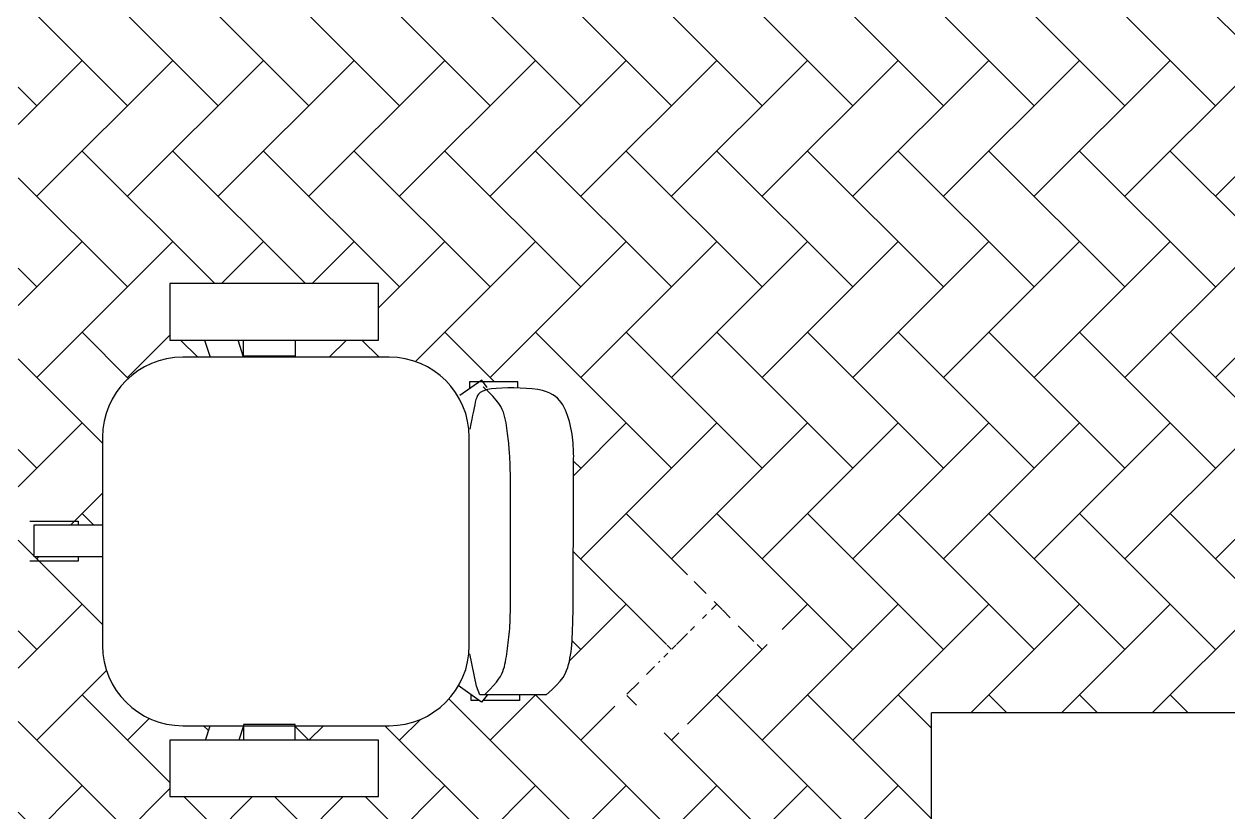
# Model space of a CAD drawing. Header units: inches. Extents: x 20.7 to 104.8, y 84.5 to 143.9.
# Drawn here: x 42.655 to 44.157, y 109.648 to 110.631 of the extents above; entities that cross this region are included whole.
import ezdxf

# ---------------------------------------------------------------- set-up
doc = ezdxf.new("R2010")
doc.units = ezdxf.units.IN
doc.header["$MEASUREMENT"] = 0
doc.layers.add('Mobiliario', color=2, linetype='Continuous')
doc.layers.add('Textura piso', color=8, linetype='Continuous')

# ---------------------------------------------------------------- blocks, each defined once
blk = doc.blocks.new('mesa estudio')
at = {"layer": 'Mobiliario'}
for p in [(108.0645412168615, 30.64937062814357), (108.6645412168615, 29.04937062814357)]:
    blk.add_line(p, (108.0645412168615, 29.04937062814357), dxfattribs=at)
blk = doc.blocks.new('silla3')
at = {"layer": 'Mobiliario'}
for p, q in [((117.846675003851, 34.86104352635213, -0.36), (117.846675003851, 34.79045657498095, -0.36)), ((118.1070453189973, 34.86104352635202, -0.36), (117.846675003851, 34.86104352635213, -0.36)), ((118.1070453189973, 34.79045657498095, -0.36), (118.1070453189973, 34.86104352635202, -0.36)), ((117.846675003851, 34.79045657498095, -0.36), (118.1070453189973, 34.79045657498095, -0.36)), ((117.8898910253328, 34.79045657498095), (117.8968935242799, 34.76917079586796)), ((117.9384641295037, 34.76917079586796), (117.9316127869572, 34.79045657498095)), ((117.9385629615446, 34.7703730727457, -0.3), (117.9385629615446, 34.78958071894503, -0.3)), ((118.0029671142554, 34.78958071894503, -0.3), (118.0029671142554, 34.7703730727457, -0.3)), ((118.120164379517, 34.76910696744839), (117.8625031938688, 34.76910696744851)), ((118.0029671142554, 34.7703730727457, -0.3), (117.9385629615446, 34.7703730727457, -0.3)), ((118.2360309041976, 34.74043898602899, -0.36), (118.208381806425, 34.72129730295562, -0.36)), ((118.2806948313687, 34.73831213235421, -0.36), (118.220433977249, 34.73831213235421, -0.36)), ((118.220433977249, 34.73831213235421, -0.36), (118.220433977249, 34.72980471765486, -0.36)), ((118.2424114652221, 34.73122262010479, -0.36), (118.2360309041976, 34.74043898602899, -0.36)), ((118.2806948313687, 34.73122262010479, -0.36), (118.2806948313687, 34.73831213235421, -0.36)), ((118.2294262222015, 34.71875063510872, -0.36), (118.2285423134442, 34.71608854597018, -0.36)), ((118.2304852780044, 34.72108957794812, -0.36), (118.2294262222015, 34.71875063510872, -0.36)), ((118.2318525926077, 34.72312551639838, -0.36), (118.2304852780044, 34.72108957794812, -0.36)), ((118.2336612777662, 34.72487859236985, -0.36), (118.2318525926077, 34.72312551639838, -0.36)), ((118.2360444452345, 34.72636894777274, -0.36), (118.2336612777662, 34.72487859236985, -0.36)), ((118.2391352067675, 34.7276167245174, -0.36), (118.2360444452345, 34.72636894777274, -0.36)), ((118.2441735736458, 34.72571382446192, 0.3340190923042979), (118.2374488066475, 34.73193157132975, 0.3340190923042979)), ((118.2430666741197, 34.72864206451406, -0.36), (118.2391352067675, 34.7276167245174, -0.36)), ((118.247971959046, 34.72946510967294, -0.36), (118.2430666741197, 34.72864206451406, -0.36)), ((118.2495739034439, 34.72027357000188, 0.3340190923042979), (118.2441735736458, 34.72571382446192, 0.3340190923042979)), ((118.2539202446294, 34.73010089344875, -0.36), (118.247971959046, 34.72946510967294, -0.36)), ((118.2538208028309, 34.71549103396346, 0.3340190923042979), (118.2495739034439, 34.72027357000188, 0.3340190923042979)), ((118.2607249992661, 34.73054401547442, -0.36), (118.2539202446294, 34.73010089344875, -0.36)), ((118.2681357626809, 34.73078396692704, -0.36), (118.2607249992661, 34.73054401547442, -0.36)), ((118.2759020745986, 34.73081023898378, -0.36), (118.2681357626809, 34.73078396692704, -0.36)), ((118.2837734747436, 34.73061232282218, -0.36), (118.2759020745986, 34.73081023898378, -0.36)), ((118.2914995028407, 34.73017970961932, -0.36), (118.2837734747436, 34.73061232282218, -0.36)), ((118.2988296986145, 34.7295018905525, -0.36), (118.2914995028407, 34.73017970961932, -0.36)), ((118.3055136017897, 34.72856835679902, -0.36), (118.2988296986145, 34.7295018905525, -0.36)), ((118.311357674881, 34.72737210247696, -0.36), (118.3055136017897, 34.72856835679902, -0.36)), ((118.3163960715619, 34.72592013346814, -0.36), (118.311357674881, 34.72737210247696, -0.36)), ((118.3207198682964, 34.72422295859546, -0.36), (118.3163960715619, 34.72592013346814, -0.36)), ((118.3244201415484, 34.72229108668152, -0.36), (118.3207198682964, 34.72422295859546, -0.36)), ((118.3275879677815, 34.72013502654902, -0.36), (118.3244201415484, 34.72229108668152, -0.36)), ((118.3303144234594, 34.71776528702087, -0.36), (118.3275879677815, 34.72013502654902, -0.36)), ((118.2260911305397, 34.7058910471025, -0.36), (118.2252355372216, 34.70163774705377, -0.36)), ((118.2269099429784, 34.70969334350859, -0.36), (118.2260911305397, 34.7058910471025, -0.36)), ((118.2277182465941, 34.71308054141632, -0.36), (118.2269099429784, 34.70969334350859, -0.36)), ((118.2285423134442, 34.71608854597018, -0.36), (118.2277182465941, 34.71308054141632, -0.36)), ((118.2570852785966, 34.71124644236038, 0.3340190923042979), (118.2538208028309, 34.71549103396346, 0.3340190923042979)), ((118.2595383375308, 34.70742002120635, 0.3340190923042979), (118.2570852785966, 34.71124644236038, 0.3340190923042979)), ((118.2613509864227, 34.7038919965152, 0.3340190923042979), (118.2595383375308, 34.70742002120635, 0.3340190923042979)), ((118.2626942320623, 34.70054259430064, 0.3340190923042979), (118.2613509864227, 34.7038919965152, 0.3340190923042979)), ((118.3326905850458, 34.71519237691966, -0.36), (118.3303144234594, 34.71776528702087, -0.36)), ((118.3348075290048, 34.71242680506832, -0.36), (118.3326905850458, 34.71519237691966, -0.36)), ((118.3367423200361, 34.70947966411283, -0.36), (118.3348075290048, 34.71242680506832, -0.36)), ((118.3385159757856, 34.70636438199351, -0.36), (118.3367423200361, 34.70947966411283, -0.36)), ((118.3401355021346, 34.70309497047394, -0.36), (118.3385159757856, 34.70636438199351, -0.36)), ((118.2233089197188, 34.69163451545096, -0.36), (118.2221853514208, 34.68581277360811, -0.36)), ((118.2243168909669, 34.69689753821812, -0.36), (118.2233089197188, 34.69163451545096, -0.36)), ((118.2252355372216, 34.70163774705377, -0.36), (118.2243168909669, 34.69689753821812, -0.36)), ((118.263739081239, 34.6972520405764, 0.3340190923042979), (118.2626942320623, 34.70054259430064, 0.3340190923042979)), ((118.2646302320056, 34.69392410075243, 0.3340190923042979), (118.263739081239, 34.6972520405764, 0.3340190923042979)), ((118.2654071474676, 34.69055669782317, 0.3340190923042979), (118.2646302320056, 34.69392410075243, 0.3340190923042979)), ((118.2660829819929, 34.68717129417921, 0.3340190923042979), (118.2654071474676, 34.69055669782317, 0.3340190923042979)), ((118.3416079049655, 34.69968544131784, -0.36), (118.3401355021346, 34.70309497047394, -0.36)), ((118.3429401901596, 34.69614980628891, -0.36), (118.3416079049655, 34.69968544131784, -0.36)), ((118.3441393635992, 34.69250207715065, -0.36), (118.3429401901596, 34.69614980628891, -0.36)), ((118.3452124311657, 34.68875626566687, -0.36), (118.3441393635992, 34.69250207715065, -0.36)), ((118.3461663987414, 34.68492638360105, -0.36), (118.3452124311657, 34.68875626566687, -0.36)), ((118.2221853514208, 34.68581277360811, -0.36), (118.2209199140156, 34.67939640754518, -0.36)), ((118.2666708899505, 34.68378935221112, 0.3340190923042979), (118.2660829819929, 34.68717129417921, 0.3340190923042979)), ((118.2671840257085, 34.6804323343096, 0.3340190923042979), (118.2666708899505, 34.68378935221112, 0.3340190923042979)), ((118.2676355436354, 34.67712170286511, 0.3340190923042979), (118.2671840257085, 34.6804323343096, 0.3340190923042979)), ((118.2680385980998, 34.67387892026845, 0.3340190923042979), (118.2676355436354, 34.67712170286511, 0.3340190923042979)), ((118.2684063434699, 34.67072544890998, 0.3340190923042979), (118.2680385980998, 34.67387892026845, 0.3340190923042979)), ((118.3470079802957, 34.68102994565804, -0.36), (118.3461663987414, 34.68492638360105, -0.36)), ((118.3477427221523, 34.67709847830581, -0.36), (118.3470079802957, 34.68102994565804, -0.36)), ((118.3483758787226, 34.67316701095346, -0.36), (118.3477427221523, 34.67709847830581, -0.36)), ((117.7625031938689, 34.66910696744849), (117.7625031938689, 34.40917079586795)), ((118.2201643795169, 34.40917079586795), (118.2201643795169, 34.66910696744849)), ((118.2687497417193, 34.66767732788814, 0.3340190923042979), (118.2684063434699, 34.67072544890998, 0.3340190923042979)), ((118.2690709852431, 34.66472890313234, 0.3340190923042979), (118.2687497417193, 34.66767732788814, 0.3340190923042979)), ((118.2693700740412, 34.66186909727962, 0.3340190923042979), (118.2690709852431, 34.66472890313234, 0.3340190923042979)), ((118.2696470081134, 34.65908683296725, 0.3340190923042979), (118.2693700740412, 34.66186909727962, 0.3340190923042979)), ((118.2699017874599, 34.65637103283204, 0.3340190923042979), (118.2696470081134, 34.65908683296725, 0.3340190923042979)), ((118.3489127044176, 34.66927057301045, -0.36), (118.3483758787226, 34.67316701095346, -0.36)), ((118.349358453649, 34.66544419388553, -0.36), (118.3489127044176, 34.66927057301045, -0.36)), ((118.3497183808279, 34.66172290298816, -0.36), (118.349358453649, 34.66544419388553, -0.36)), ((118.3499977403658, 34.65814172972732, -0.36), (118.3497183808279, 34.66172290298816, -0.36)), ((118.2701344120805, 34.65371061951139, 0.3340190923042979), (118.2699017874599, 34.65637103283204, 0.3340190923042979)), ((118.2703448819757, 34.65109451564233, 0.3340190923042979), (118.2701344120805, 34.65371061951139, 0.3340190923042979)), ((118.2705331971447, 34.6485116438618, 0.3340190923042979), (118.2703448819757, 34.65109451564233, 0.3340190923042979)), ((118.2706995883663, 34.64595438848305, 0.3340190923042979), (118.2705331971447, 34.6485116438618, 0.3340190923042979)), ((118.2708452095328, 34.64342898052261, 0.3340190923042979), (118.2706995883663, 34.64595438848305, 0.3340190923042979)), ((118.350201786674, 34.65473570351212, -0.36), (118.3499977403658, 34.65814172972732, -0.36)), ((118.3503366498992, 34.65153022066424, -0.36), (118.350201786674, 34.65473570351212, -0.36)), ((118.3504119631288, 34.64851214515527, -0.36), (118.3503366498992, 34.65153022066424, -0.36)), ((118.3504382351857, 34.64565870786923, -0.36), (118.3504119631288, 34.64851214515527, -0.36)), ((118.3504259748924, 34.64294713969029, -0.36), (118.3504382351857, 34.64565870786923, -0.36)), ((118.270971445314, 34.64094511267301, 0.3340190923042979), (118.2708452095328, 34.64342898052261, 0.3340190923042979)), ((118.2710796803806, 34.63851247762675, 0.3340190923042979), (118.270971445314, 34.64094511267301, 0.3340190923042979)), ((118.2711712994028, 34.63614076807646, 0.3340190923042979), (118.2710796803806, 34.63851247762675, 0.3340190923042979)), ((118.271247687051, 34.63383967671443, 0.3340190923042979), (118.2711712994028, 34.63614076807646, 0.3340190923042979)), ((118.2713102279956, 34.63161889623352, 0.3340190923042979), (118.271247687051, 34.63383967671443, 0.3340190923042979)), ((118.2713603069071, 34.62948811932601, 0.3340190923042979), (118.2713102279956, 34.63161889623352, 0.3340190923042979)), ((118.2713993084555, 34.62740857522185, 0.3340190923042979), (118.2713603069071, 34.62948811932601, 0.3340190923042979)), ((118.3501153807981, 34.62806197610057, -0.36), (118.3501524535895, 34.63068042443369, -0.36)), ((118.3501524535895, 34.63068042443369, -0.36), (118.350201786674, 34.63306417572555, -0.36)), ((118.350201786674, 34.63306417572555, -0.36), (118.3502630881398, 34.63543595863591, -0.36)), ((118.3502630881398, 34.63543595863591, -0.36), (118.3503278925468, 34.63785853418953, -0.36)), ((118.3503278925468, 34.63785853418953, -0.36), (118.350385691072, 34.64035467150227, -0.36)), ((118.350385691072, 34.64035467150227, -0.36), (118.3504259748924, 34.64294713969029, -0.36)), ((118.2714286173116, 34.62514763930032, 0.3340190923042979), (118.2713993084555, 34.62740857522185, 0.3340190923042979)), ((118.2714496181454, 34.62242422347826, 0.3340190923042979), (118.2714286173116, 34.62514763930032, 0.3340190923042979)), ((118.2714636956275, 34.61895723967216, 0.3340190923042979), (118.2714496181454, 34.62242422347826, 0.3340190923042979)), ((118.271472234428, 34.61446559979883, 0.3340190923042979), (118.2714636956275, 34.61895723967216, 0.3340190923042979)), ((118.2714766192175, 34.60866821577478, 0.3340190923042979), (118.271472234428, 34.61446559979883, 0.3340190923042979)), ((118.3500546631555, 34.60998680098548, -0.36), (118.3500602094786, 34.61617124316881, -0.36)), ((118.3500602094786, 34.61617124316881, -0.36), (118.3500710102132, 34.6210701060367, -0.36)), ((118.3500710102132, 34.6210701060367, -0.36), (118.3500888168296, 34.62494611015784, -0.36)), ((118.3500888168296, 34.62494611015784, -0.36), (118.3501153807981, 34.62806197610057, -0.36)), ((118.2714782346661, 34.60128399951695, 0.3340190923042979), (118.2714766192175, 34.60866821577478, 0.3340190923042979)), ((118.2714784654445, 34.59203186294171, 0.3340190923042979), (118.2714782346661, 34.60128399951695, 0.3340190923042979)), ((118.3500523278617, 34.59271029639869, -0.36), (118.3500526197733, 34.60225405891826, -0.36)), ((118.3500526197733, 34.60225405891826, -0.36), (118.3500546631555, 34.60998680098548, -0.36)), ((118.2714784654445, 34.58076180009338, 0.3340190923042979), (118.2714784654445, 34.59203186294171, 0.3340190923042979)), ((118.3500520359498, 34.58121335240791, -0.36), (118.3500523278617, 34.59271029639869, -0.36)), ((118.2714784654445, 34.5678481335264, 0.3340190923042979), (118.2714784654445, 34.58076180009338, 0.3340190923042979)), ((118.3500499925676, 34.56810330412627, -0.36), (118.3500520359498, 34.58121335240791, -0.36)), ((117.6719114435159, 34.56452453896877, -0.36), (117.7322895245743, 34.56452453896877, -0.36)), ((117.6772831589126, 34.51972676246127), (117.6772831589126, 34.55977775470312)), ((117.6772831589126, 34.55977775470312), (117.7625859994116, 34.55977775470312)), ((117.7322895245743, 34.56452453896877, -0.36), (117.7322895245743, 34.55918440666987, -0.36)), ((118.2714784654445, 34.55379626792244, 0.3340190923042979), (118.2714784654445, 34.5678481335264, 0.3340190923042979)), ((118.2714784654445, 34.53911160796342, 0.3340190923042979), (118.2714784654445, 34.55379626792244, 0.3340190923042979)), ((118.3500336455101, 34.53888644161138, -0.36), (118.3500444462445, 34.55384078828403, -0.36)), ((118.3500444462445, 34.55384078828403, -0.36), (118.3500499925676, 34.56810330412627, -0.36)), ((118.2714784654445, 34.52429955833115, 0.3340190923042979), (118.2714784654445, 34.53911160796342, 0.3340190923042979)), ((118.3500158388938, 34.52370090083836, -0.36), (118.3500336455101, 34.53888644161138, -0.36)), ((118.2714784654445, 34.50986552370755, 0.3340190923042979), (118.2714784654445, 34.52429955833115, 0.3340190923042979)), ((118.349989274925, 34.50874480269515, -0.36), (118.3500158388938, 34.52370090083836, -0.36)), ((117.7322895245743, 34.51438663016238, -0.36), (117.6719114435159, 34.51438663016238, -0.36)), ((117.7623971535708, 34.51972676246127), (117.6772831589126, 34.51972676246127)), ((117.7322895245743, 34.51972676246127, -0.36), (117.7322895245743, 34.51438663016238, -0.36)), ((118.2714784654445, 34.49631490877429, 0.3340190923042979), (118.2714784654445, 34.50986552370755, 0.3340190923042979)), ((118.3499522021338, 34.49447878391202, -0.36), (118.349989274925, 34.50874480269515, -0.36)), ((118.2714784654445, 34.48415311821343, 0.3340190923042979), (118.2714784654445, 34.49631490877429, 0.3340190923042979)), ((118.3499028690494, 34.48136348121913, -0.36), (118.3499522021338, 34.49447878391202, -0.36)), ((118.2714773115526, 34.47376209026611, 0.3340190923042979), (118.2714784654445, 34.48415311821343, 0.3340190923042979)), ((118.3498392322894, 34.46975444311902, -0.36), (118.3499028690494, 34.48136348121913, -0.36)), ((118.2714473103615, 34.45772114568835, 0.3340190923042979), (118.2714692343088, 34.4650298974115, 0.3340190923042979)), ((118.2714692343088, 34.4650298974115, 0.3340190923042979), (118.2714773115526, 34.47376209026611, 0.3340190923042979)), ((118.3497580808248, 34.45958686520503, -0.36), (118.3498392322894, 34.46975444311902, -0.36)), ((118.2713342289487, 34.44643238979022, 0.3340190923042979), (118.2714046163587, 34.45160044113497, 0.3340190923042979)), ((118.2714046163587, 34.45160044113497, 0.3340190923042979), (118.2714473103615, 34.45772114568835, 0.3340190923042979)), ((118.3495292220184, 34.44289651939782, -0.36), (118.349655911715, 34.45069085484276, -0.36)), ((118.349655911715, 34.45069085484276, -0.36), (118.3497580808248, 34.45958686520503, -0.36)), ((118.2706395859841, 34.43061876192989, 0.3340190923042979), (118.2708876727572, 34.43429021539275, 0.3340190923042979)), ((118.2708876727572, 34.43429021539275, 0.3340190923042979), (118.2710826804996, 34.43801267088047, 0.3340190923042979)), ((118.2710826804996, 34.43801267088047, 0.3340190923042979), (118.2712292247795, 34.4419815976925, 0.3340190923042979)), ((118.2712292247795, 34.4419815976925, 0.3340190923042979), (118.2713342289487, 34.44643238979022, 0.3340190923042979)), ((118.3491882691028, 34.42993330272286, -0.36), (118.3493745087949, 34.43603396623591, -0.36)), ((118.3493745087949, 34.43603396623591, -0.36), (118.3495292220184, 34.44289651939782, -0.36)), ((118.2692318377835, 34.41612680192956, 0.3340190923042979), (118.2696322382962, 34.41971240582988, 0.3340190923042979)), ((118.2696322382962, 34.41971240582988, 0.3340190923042979), (118.270004945402, 34.42332570313754, 0.3340190923042979)), ((118.270004945402, 34.42332570313754, 0.3340190923042979), (118.2703430357485, 34.4269625398412, 0.3340190923042979)), ((118.2703430357485, 34.4269625398412, 0.3340190923042979), (118.2706395859841, 34.43061876192989, 0.3340190923042979)), ((118.3484040482058, 34.41452736858393, -0.36), (118.3487071985507, 34.4193380741056, -0.36)), ((118.3487071985507, 34.4193380741056, -0.36), (118.3489670000019, 34.42442463622415, -0.36)), ((118.3489670000019, 34.42442463622415, -0.36), (118.3491882691028, 34.42993330272286, -0.36)), ((118.2674879608528, 34.40214440062202, 0.3340190923042979), (118.26793370932, 34.40557769078264, 0.3340190923042979)), ((118.26793370932, 34.40557769078264, 0.3340190923042979), (118.2683756499434, 34.40905529039485, 0.3340190923042979)), ((118.2683756499434, 34.40905529039485, 0.3340190923042979), (118.2688106672153, 34.41257304544744, 0.3340190923042979)), ((118.2688106672153, 34.41257304544744, 0.3340190923042979), (118.2692318377835, 34.41612680192956, 0.3340190923042979)), ((118.3471285398454, 34.40132828722078, -0.36), (118.3476261034111, 34.40555049866889, -0.36)), ((118.3476261034111, 34.40555049866889, -0.36), (118.3480474780119, 34.40994085128084, -0.36)), ((118.3480474780119, 34.40994085128084, -0.36), (118.3484040482058, 34.41452736858393, -0.36)), ((118.2289906898811, 34.3583588786784, -0.36), (118.2209199140156, 34.39871275800526, -0.36)), ((118.2647018886969, 34.38578798198027, 0.3340190923042979), (118.2653864928013, 34.38893741471684, 0.3340190923042979)), ((118.2653864928013, 34.38893741471684, 0.3340190923042979), (118.2659914783598, 34.39215192696035, 0.3340190923042979)), ((118.2659914783598, 34.39215192696035, 0.3340190923042979), (118.266532769082, 34.39542736469984, 0.3340190923042979)), ((118.266532769082, 34.39542736469984, 0.3340190923042979), (118.2670262886765, 34.3987595739241, 0.3340190923042979)), ((118.2670262886765, 34.3987595739241, 0.3340190923042979), (118.2674879608528, 34.40214440062202, 0.3340190923042979)), ((118.3441487047748, 34.38556038252095, -0.36), (118.3450648697796, 34.38939026458665, -0.36)), ((118.3450648697796, 34.38939026458665, -0.36), (118.3458593075879, 34.39327619370708, -0.36)), ((118.3458593075879, 34.39327619370708, -0.36), (118.3465434027571, 34.39724619340932, -0.36)), ((118.3465434027571, 34.39724619340932, -0.36), (118.3471285398454, 34.40132828722078, -0.36)), ((118.2590103128527, 34.37062401157202, 0.3340190923042979), (118.2606956430636, 34.37376460344608, 0.3340190923042979)), ((118.2606956430636, 34.37376460344608, 0.3340190923042979), (118.2619919818205, 34.37675176056329, 0.3340190923042979)), ((118.2619919818205, 34.37675176056329, 0.3340190923042979), (118.2630301300141, 34.37970097107238, 0.3340190923042979)), ((118.2630301300141, 34.37970097107238, 0.3340190923042979), (118.2639217423375, 34.38270778276176, 0.3340190923042979)), ((118.2639217423375, 34.38270778276176, 0.3340190923042979), (118.2647018886969, 34.38578798198027, 0.3340190923042979)), ((118.3371521641231, 34.36949356019629, -0.36), (118.3397599576776, 34.37381151869606, -0.36)), ((118.3397599576776, 34.37381151869606, -0.36), (118.3416697902548, 34.37786325368636, -0.36)), ((118.3416697902548, 34.37786325368636, -0.36), (118.3430699449293, 34.38174684751282, -0.36)), ((118.3430699449293, 34.38174684751282, -0.36), (118.3441487047748, 34.38556038252095, -0.36)), ((118.2356197239864, 34.3384119094009, -0.36), (118.206150740255, 34.35941242575147, -0.36)), ((118.2334744542509, 34.34759784419127, -0.36), (118.2289906898811, 34.3583588786784, -0.36)), ((118.2457630596652, 34.35421753354051, 0.3340190923042979), (118.2503123645942, 34.35912674592571, 0.3340190923042979)), ((118.2503123645942, 34.35912674592571, 0.3340190923042979), (118.2539494745083, 34.36342057096037, 0.3340190923042979)), ((118.2539494745083, 34.36342057096037, 0.3340190923042979), (118.2568051902976, 34.36721449679298, 0.3340190923042979)), ((118.2568051902976, 34.36721449679298, 0.3340190923042979), (118.2590103128527, 34.37062401157202, 0.3340190923042979)), ((118.3232581868562, 34.35396152018454, -0.36), (118.3290895617865, 34.35966664328616, -0.36)), ((118.3290895617865, 34.35966664328616, -0.36), (118.3336581265175, 34.36481129584153, -0.36)), ((118.3336581265175, 34.36481129584153, -0.36), (118.3371521641231, 34.36949356019629, -0.36)), ((118.2225148533407, 34.34038070780882, -0.36), (118.2225148533407, 34.34769338760945, -0.36)), ((118.3159757186522, 34.34759784419127, -0.36), (118.2334744542509, 34.34759784419127, -0.36)), ((118.2426135150563, 34.34741213069405, -0.36), (118.2356197239864, 34.3384119094009, -0.36)), ((118.240170758831, 34.3485774456564, 0.3340190923042979), (118.2457630596652, 34.35421753354051, 0.3340190923042979)), ((118.2826750367189, 34.34741213069405, -0.36), (118.2826750367189, 34.34038070780882, -0.36)), ((118.3159757186522, 34.34759784419127, -0.36), (118.3232581868562, 34.35396152018454, -0.36)), ((118.2328570067616, 34.34038070780882, -0.36), (118.2225148533407, 34.34038070780882, -0.36)), ((118.2826750367189, 34.34038070780882, -0.36), (118.237149615783, 34.34038070780882, -0.36)), ((117.8625031938688, 34.30917079586804), (118.120164379517, 34.30917079586804)), ((117.8909801204365, 34.29119558316647), (117.8968935242799, 34.30917079586804)), ((117.9384641295037, 34.30917079586804), (117.9326783727829, 34.29119558316647)), ((118.0029671142554, 34.31075026778539, -0.3), (117.9385629615446, 34.31075026778539, -0.3)), ((117.9385629615446, 34.31075026778539, -0.3), (117.9385629615446, 34.29154262158606, -0.3)), ((118.0029671142554, 34.29154262158606, -0.3), (118.0029671142554, 34.31075026778539, -0.3)), ((117.846675003851, 34.29119558316647, -0.36), (117.846675003851, 34.22060863179529, -0.36)), ((118.1070453189973, 34.29119558316647, -0.36), (117.846675003851, 34.29119558316647, -0.36)), ((118.1070453189973, 34.22060863179529, -0.36), (118.1070453189973, 34.29119558316647, -0.36)), ((117.846675003851, 34.22060863179529, -0.36), (118.1070453189973, 34.22060863179529, -0.36))]:
    blk.add_line(p, q, dxfattribs=at)
for centre, start, end in [((117.8625031938688, 34.66910696744849), 90, 180), ((118.120164379517, 34.66910696744849), 0, 90), ((117.8625031938688, 34.40917079586795), 180, 270), ((118.120164379517, 34.40917079586795), 270, 0)]:
    blk.add_arc(centre, 0.1, start, end, dxfattribs=at)

msp = doc.modelspace()

# ---------------------------------------------------------------- hatches: boundary and pattern name
at = {"layer": 'Textura piso'}
h = msp.add_hatch(dxfattribs=at)
h.set_pattern_fill('AR-HBONE', color=256, scale=0.02, angle=270, style=0)
h.set_pattern_definition([(315, (0.1879038295239752, -18.05128980169419), (0.1131370849898476, -2.966472954665309e-17), [0.24, -0.08]), (45, (0.2444723720239743, -18.10785834419419), (0.1131370849898476, -2.966472954665309e-17), [0.24, -0.08])])
edge = h.paths.add_edge_path()
edge.add_line((45.38727665057114, 109.7711326138387), (45.38727665057114, 110.1711326138387))
edge.add_line((45.38727665057114, 110.1711326138387), (45.6121796077343, 110.1711326138387))
edge.add_line((45.61217960773432, 110.1711326138387), (45.61217960773432, 110.8375424688889))
edge.add_line((45.61217960773432, 110.8375424688889), (45.59544826199514, 110.8375424688889))
edge.add_line((45.59544826199514, 110.8375424688889), (45.5703512191583, 110.837542469162))
edge.add_line((45.5703512191583, 110.837542469162), (45.57035123936237, 111.6711326138387))
edge.add_line((45.57035123936237, 111.6711326138387), (45.38727665057115, 111.6711326138387))
edge.add_line((45.38727665057115, 111.6711326138387), (45.38727665057115, 112.4707893076644))
edge.add_line((45.38727665057115, 112.4707893076644), (44.86765915143251, 112.4707893076644))
edge.add_line((44.86765915143251, 112.4707893076644), (44.86765915143251, 112.5907893076644))
edge.add_line((44.86765915143251, 112.5907893076644), (44.91765926951382, 112.5907893076644))
edge.add_line((44.91765926951382, 112.5907893076644), (44.91765926951382, 113.3873889621133))
edge.add_line((44.91765926951383, 113.3873889621133), (44.89765928882134, 113.3873889621133))
edge.add_line((44.89765928882134, 113.3873889621133), (44.86765928882134, 113.3873889624397))
edge.add_line((44.86765928882134, 113.3873889624397), (44.86765929363469, 113.5859805767808))
edge.add_line((44.86765929363469, 113.5859805767808), (44.86418237821501, 113.5859805770026))
edge.add_line((44.86418237821501, 113.5859805770026), (44.8641823781843, 113.5782544823881))
edge.add_ellipse((44.85604423914981, 113.578254482483), major_axis=(0.005754533328592337, 0.005754533328592334), ratio=0.9999999999995753, start_angle=220.324277810343, end_angle=315.0000000376067, ccw=False)
edge.add_line((44.85538084691038, 113.5701434262776), (44.8460591520295, 113.5724072277839))
edge.add_line((44.8460591520295, 113.5724072277839), (44.84605915201224, 113.5795199990647))
edge.add_line((44.84605915201224, 113.5795199990647), (44.83998415151956, 113.5795199983689))
edge.add_ellipse((44.85989147846317, 113.563303657075), major_axis=(0.01815587231771444, 0.01815587231771443), ratio=0.9999999999944409, start_angle=95.83402702700384, end_angle=134.8997913997697)
edge.add_line((44.83421523671805, 113.5633485632505), (44.82985915201853, 113.5633485641593))
edge.add_line((44.82985915201853, 113.5633485641593), (44.82985915203108, 113.5530843407062))
edge.add_line((44.82985915203106, 113.5530843407062), (44.77585915767541, 113.5530843407304))
edge.add_ellipse((44.82843992326815, 114.3808826754435), major_axis=(0.5865214487160243, 0.5865214487160242), ratio=0.9999999999999443, start_angle=134.7854552917822, end_angle=221.3655225276037, ccw=False)
edge.add_line((43.99897915098198, 114.3839886158371), (43.9676591514325, 114.3839886147336))
edge.add_line((43.96765915143251, 114.3839886147336), (43.96765915143251, 114.0039886147915))
edge.add_line((43.96765915143251, 114.0039886147915), (43.96765915143251, 113.1539886147915))
edge.add_line((43.96765915143251, 113.1539886147915), (43.96765915143251, 112.4707893076644))
edge.add_line((43.96765915143251, 112.4707893076644), (41.84765915143251, 112.4707893076644))
edge.add_line((41.84765915143251, 112.4707893076644), (41.8476591514325, 110.9711326138387))
edge.add_line((41.8476591514325, 110.9711326138387), (42.64765915143251, 110.9711326138387))
edge.add_line((42.64765915143251, 110.9711326138387), (42.64765915143251, 109.1711326138387))
edge.add_line((42.64765915143251, 109.1711326138387), (42.74795211933915, 109.1711326138387))
edge.add_ellipse((42.74890777357371, 109.1723812369093), major_axis=(0.0008829092079434275, -0.0008829092079434275), ratio=0.9999999999718328, start_angle=404.99999009415876, end_angle=629.9999999998847, ccw=False)
edge.add_line((42.74869721874907, 109.1748784806819), (42.7501563957962, 109.1748784806813))
edge.add_line((42.7501563957962, 109.1748784806813), (42.75015639574742, 109.2147719593847))
edge.add_ellipse((42.75412077114133, 109.2147719593498), major_axis=(0.002803236735189784, -0.002803236735189785), ratio=0.9999999999952743, start_angle=135.0000000371419, end_angle=225.0000000377208, ccw=False)
edge.add_line((42.75536939396021, 109.2192535312671), (42.75536939375718, 109.529368847487))
edge.add_ellipse((42.75412077155973, 109.5338504191428), major_axis=(0.002803236735188009, 0.002803236735188008), ratio=0.9999999999965414, start_angle=135.0000000374863, end_angle=225.0000000380953, ccw=False)
edge.add_line((42.7496391997569, 109.5350990416852), (42.75015639619541, 109.5350990416876))
edge.add_line((42.75015639619541, 109.5350990416876), (42.75015639614814, 109.5737438978365))
edge.add_line((42.75015639614816, 109.5737438978365), (42.78137195053945, 109.5737438978225))
edge.add_arc((42.76665224093964, 109.1927629765711), 0.3812651730860097, 2.1090138169782904, 87.78740112972469, ccw=False)
edge.add_arc((43.52866606170942, 109.1927629765711), 0.3812651730860104, 92.21259887032761, 177.8909861830217, ccw=False)
edge.add_line((43.51394635210924, 109.5737438978225), (43.54516190639471, 109.5737438978365))
edge.add_line((43.54516190639471, 109.5737438978365), (43.54516190634591, 109.5338504190276))
edge.add_ellipse((43.54119753098313, 109.5338504191428), major_axis=(0.002803236735188008, -0.002803236735188009), ratio=0.9999999999965414, start_angle=314.9999999619048, end_angle=404.9999999625137, ccw=False)
edge.add_line((43.53994890878569, 109.529368847487), (43.53994890858266, 109.2192535313111))
edge.add_ellipse((43.54119753150772, 109.2147719593498), major_axis=(0.002803236735189785, 0.002803236735189784), ratio=0.9999999999952743, start_angle=-45.00000003772077, end_angle=44.99999996285804)
edge.add_line((43.54567910329807, 109.2135233368277), (43.54516190690011, 109.2135233368301))
edge.add_line((43.54516190690009, 109.2135233368301), (43.54516190685284, 109.1748784806812))
edge.add_line((43.54516190685284, 109.1748784806813), (43.54516190688084, 109.1723812366813))
edge.add_ellipse((43.54641052907535, 109.1723812369093), major_axis=(0.0008829092079434275, 0.0008829092079434275), ratio=0.9999999999718328, start_angle=-89.99999999988478, end_angle=135.0000099058412, ccw=False)
edge.add_line((43.54703060124726, 109.1736298586881), (43.54686945031281, 109.1736298586881))
edge.add_ellipse((43.54641052907535, 109.1723812369093), major_axis=(0.0008829092079434275, 0.0008829092079434275), ratio=0.9999999999718328, start_angle=-89.99999999988475, end_angle=135.0000099058412)
edge.add_line((43.54736618327703, 109.1711326140039), (43.54765915121658, 109.1711326140546))
edge.add_line((43.54765915121658, 109.1711326140546), (43.78727665057114, 109.1711326140265))
edge.add_line((43.78727665057114, 109.1711326140265), (43.78727665057114, 109.7711326138387))
edge.add_line((43.78727665057114, 109.7711326138387), (45.38727665057114, 109.7711326138387))
h.paths.add_polyline_path([(44.80931750365022, 110.5042508903037), (44.81502262675154, 110.4984195153738), (44.82138630274494, 110.4911370471696), (44.82138630274494, 110.4578363652364), (44.82860343912741, 110.4578363652364), (44.82860343912741, 110.4123109443005), (44.83057223753531, 110.4107810525039), (44.82860343912741, 110.408018335279), (44.82860343912741, 110.3976761818581), (44.82123329823642, 110.3976761818581), (44.80995318830524, 110.3818473626757, -0.2675163792784955), (44.85981335106818, 110.2953257080345), (44.85981335106817, 110.1781284427728), (44.87778856376976, 110.1781284427728), (44.87778856376976, 110.2822066475147), (44.94837551514094, 110.2822066475147), (44.94837551514092, 110.0218363323685), (44.87778856376976, 110.0218363323685), (44.87778856376976, 110.066141448954), (44.85981335106818, 110.0720548527973), (44.85981335106818, 110.0376645223863, -0.4142135623725747), (44.75981335106827, 109.9376645223864), (44.64925738447495, 109.9376645223864), (44.64925738447495, 109.85244448743), (44.60920639223311, 109.85244448743), (44.60920639223311, 109.9376645223864), (44.49987717948774, 109.9376645223864, -0.4142135623729077), (44.39987717948772, 110.0376645223863), (44.39987717948773, 110.0720758507809), (44.37852757195527, 110.0650523538503), (44.37852757195526, 110.0218363323685), (44.30794062058409, 110.0218363323685), (44.30794062058419, 110.2822066475147), (44.37852757195526, 110.2822066475147), (44.37852757195526, 110.1781284427728), (44.39987717948777, 110.1781284427728), (44.39987717948783, 110.2953257080345, -0.2655810465965266), (44.44911329560978, 110.3814827048114), (44.4393430334101, 110.3955953057665), (44.43067201458202, 110.3955953057665), (44.43067201458202, 110.4081201107403), (44.42854516090722, 110.411192232715), (44.43067201458202, 110.4126646698745), (44.430672014582, 110.4558561598861), (44.43819943776569, 110.4558561598861), (44.4388044373169, 110.4666608313581), (44.43948225638373, 110.4739910271321), (44.44087463445797, 110.4839601580785), (44.44375423300207, 110.4939524923906), (44.44759155369, 110.5013024284803), (44.45227502381817, 110.5066908999015), (44.457867054499, 110.5109713945712), (44.46412992343464, 110.514537098437), (44.4709471573042, 110.5174811162143), (44.47824005417918, 110.519878621045), (44.48588075416536, 110.5217818075968), (44.49374877845058, 110.5232522424887), (44.50155653116467, 110.5243279435107), (44.50902202235926, 110.5250500136895), (44.51726371584968, 110.5255437524408), (44.52549684636325, 110.5256195562), (44.53112561274749, 110.5254892210642), (44.53354818830032, 110.5254244166573), (44.53591997121372, 110.5253631151913), (44.5383037225012, 110.525313782107), (44.54092217083243, 110.5252767093156), (44.54403803677732, 110.525250145347), (44.54791404089504, 110.5252323387307), (44.55281290378268, 110.5252215379961), (44.55899734595074, 110.525215991673), (44.56673008801796, 110.5252139482908), (44.57627385053753, 110.5252136563791), (44.58777079452831, 110.5252133644672), (44.60088084280996, 110.525211321085), (44.61514335865219, 110.5252057747619), (44.63009770532484, 110.5251949740276), (44.64528324609786, 110.5251771674112), (44.66023934424108, 110.5251506034425), (44.67450536303559, 110.5251135306512), (44.68762066572387, 110.5250641975668), (44.69922970382611, 110.5250005608068), (44.70939728172698, 110.5249194093422), (44.71829329209456, 110.5248172402324), (44.72608762753482, 110.5246905505358), (44.73628722718712, 110.5244606050763), (44.74721757050531, 110.5240215610284), (44.75699402593142, 110.5234054900963), (44.76570659928944, 110.5225692800136), (44.77382528273669, 110.5214055285141), (44.78172577204786, 110.5197903556126), (44.78952088939943, 110.5175852992615), (44.79740785420616, 110.5138676863478), (44.80417285109466, 110.5088194550351)], flags=16)
h.paths.add_polyline_path([(44.7848792450441, 110.4394973597305), (44.79104192874323, 110.4376699341054), (44.79684496485444, 110.4351515862839), (44.80355672382659, 110.4308107190189), (44.80556357597597, 110.4291108030256), (44.80176965014307, 110.4319665188152), (44.79836013536418, 110.4341716413702), (44.79521954349023, 110.435856971581), (44.79223238637296, 110.4371533103379), (44.78928317586396, 110.4381914585315), (44.7862763641744, 110.4390830708549), (44.7831961649553, 110.4398632172144), (44.78004673222013, 110.4405478213187), (44.77683221997624, 110.4411528068773), (44.7735567822363, 110.4416940975993), (44.77022457301018, 110.4421876171942), (44.76683974631618, 110.4426492893698), (44.76340645615366, 110.4430950378374), (44.75992885654354, 110.4435369784603), (44.7564111014885, 110.4439719957329), (44.75285734500781, 110.4443931663006), (44.74927174110591, 110.4447935668136), (44.74565844379748, 110.4451662739194), (44.74202160709535, 110.4455043642659), (44.73836538500548, 110.4458009145016), (44.73469393154357, 110.4460490012746), (44.73097147605469, 110.4462440090171), (44.72700254924354, 110.4463905532969), (44.72255175714464, 110.4464955574661), (44.7173837058014, 110.4465659448761), (44.71126300124656, 110.4466086388789), (44.70395424953855, 110.4466305628262), (44.69522205667012, 110.4466386400701), (44.6848310287228, 110.4466397939619), (44.67266923816193, 110.4466397939619), (44.65911862322868, 110.4466397939619), (44.64468458860507, 110.4466397939619), (44.6298725389728, 110.4466397939619), (44.61518787901379, 110.4466397939619), (44.60113601340983, 110.4466397939619), (44.58822234684284, 110.4466397939619), (44.57695228399452, 110.4466397939619), (44.56770014741927, 110.4466395631835), (44.56031593116144, 110.446637947735), (44.5545185471362, 110.4466335629455), (44.55002690726745, 110.4466250241449), (44.54655992345597, 110.4466109466628), (44.5438365076371, 110.446589945829), (44.54157557171432, 110.446560636973), (44.53949602761163, 110.4465216354245), (44.53736525070617, 110.446471556513), (44.53514447022046, 110.4464090155686), (44.53284337885943, 110.4463326279201), (44.53047166931194, 110.4462410088981), (44.52803903426354, 110.4461327738315), (44.52555516641186, 110.4460065380502), (44.52302975845464, 110.4458609168839), (44.52047250307717, 110.4456945256625), (44.51788963129458, 110.4455062104932), (44.51527352742355, 110.4452957405977), (44.51261311410238, 110.4450631159774), (44.50989731396714, 110.4448083366305), (44.50711504965871, 110.4445314025588), (44.50425524380084, 110.44423231376), (44.50130681904801, 110.443911070237), (44.49825869802396, 110.4435676719873), (44.49510522666655, 110.4431999266169), (44.49186244407198, 110.4427968721528), (44.48855181262566, 110.4423453542258), (44.48519479472547, 110.441832218468), (44.48181285275683, 110.4412443105103), (44.47842744911294, 110.4405684759851), (44.47506004618361, 110.439791560523), (44.47173210635978, 110.4389004097565), (44.46844155263561, 110.4378555605798), (44.4650921504209, 110.4365123149401), (44.46156412572981, 110.4346996660482), (44.45773770457596, 110.432246607114), (44.45349311297251, 110.4289821313481), (44.44871057693435, 110.4247352319613), (44.44327032247453, 110.4193349021634), (44.4407611596895, 110.4166211321357), (44.44136742241882, 110.4142965352849), (44.44261519916348, 110.4112057737519), (44.44410555456641, 110.4088226062836), (44.44585863053784, 110.4070139211252), (44.4478945689881, 110.4056466065217), (44.45023351182751, 110.4045875507188), (44.4528956009662, 110.4037036419616), (44.45590360551932, 110.4028795751117), (44.45929080342763, 110.4020712714958), (44.46454609579051, 110.4009395609987), (44.46734639989192, 110.4003968657367), (44.46073024128548, 110.4017277713943), (44.45403319229426, 110.4033259209745), (44.4472503327799, 110.4055780728042), (44.44320022660858, 110.4097566520794), (44.44052992140159, 110.4163710377462), (44.44063465232412, 110.4164843088501), (44.44034208242215, 110.4182280026372), (44.44076115968949, 110.4166211321358), (44.44327032247476, 110.4193349021637), (44.44871057693445, 110.4247352319614), (44.45569358509252, 110.4309361539884), (44.46322119038459, 110.4357619843588), (44.4696700328163, 110.4383482307759), (44.47659606444286, 110.4402028732033), (44.48332988164312, 110.4415471578529), (44.48995334399736, 110.442559584797), (44.49617783175182, 110.4433332436853), (44.50452297322811, 110.4442733989329), (44.51277297583806, 110.4450945670754), (44.52044847882905, 110.4457120740214), (44.52789572211729, 110.4461415001858), (44.53500190102426, 110.4464160115243), (44.54170228882471, 110.4465734884176), (44.54784845708976, 110.4466208828175), (44.55451854711488, 110.4466335629455), (44.56031593116144, 110.446637947735), (44.56770014741927, 110.4466395631835), (44.57695228399452, 110.4466397939619), (44.58822234684284, 110.4466397939619), (44.60113601340983, 110.4466397939619), (44.61518787901379, 110.4466397939619), (44.6298725389728, 110.4466397939619), (44.64468458860507, 110.4466397939619), (44.65911862322868, 110.4466397939619), (44.67266923816193, 110.4466397939619), (44.6848310287228, 110.4466397939619), (44.69522205667012, 110.4466386400701), (44.70395424952444, 110.4466305628263), (44.71126300124374, 110.4466086388789), (44.72048527756752, 110.4465443103547), (44.72913403540231, 110.4463402667573), (44.73642430152078, 110.4459583526305), (44.74370237784746, 110.4453680396799), (44.75086912002367, 110.4446287991728), (44.75781475805213, 110.443805642513), (44.76582619005748, 110.4427875329984), (44.77220472935529, 110.4419175345074), (44.77863137294044, 110.4408554833178)], flags=0)
h.paths.add_polyline_path([(44.52180102969153, 110.5256064562851), (44.51412070570051, 110.525414801039), (44.51253284234191, 110.5252909352716), (44.52020391102873, 110.5256136776205)], flags=16)
h.paths.add_polyline_path([(44.69186389848814, 111.3317229436189), (44.56498244016971, 111.4502490550585), (44.45457417257155, 111.3299080927757), (44.42415987826863, 111.293892349671), (44.35552887731316, 111.2351062105027), (44.35304459149675, 111.2348305112632), (44.34446411793051, 111.2112172551091), (44.30702676949842, 111.1627539686972), (44.24428679138504, 111.1246056882827), (44.22174853509736, 111.1242613081318), (44.21135743453972, 111.1332784001155), (44.20672615887695, 111.160495002098), (44.20933569259958, 111.1909251259265), (44.24148756199962, 111.2563947766248), (44.29450596763259, 111.3078747725378), (44.32073782979137, 111.3798339757515), (44.36183920327932, 111.4381798819049), (44.42917313981894, 111.4880202704536), (44.43323486713032, 111.4962712437334), (44.47158331900259, 111.5374976947774), (44.37286977102278, 111.629710797807), (44.2906076910247, 111.5524155790395), (44.23378188281409, 111.5025495585847), (44.20432483000717, 111.4879094602654), (44.13004374788949, 111.4549701976674), (44.12026293438301, 111.4278547596481), (44.0957090827069, 111.4029849382019), (44.0338589309477, 111.3684851442695), (44.00161963701888, 111.3618321618523), (43.98504608096771, 111.3707855284989), (43.97559034928516, 111.4014620652968), (43.98536194728241, 111.441875499283), (44.01946310393957, 111.4892235593134), (44.06180365350197, 111.5274571225981), (44.10161666888293, 111.5589984637475), (44.1047728939355, 111.5709793101291), (44.12080933241417, 111.6098920946185), (44.12322932565714, 111.6217709647578), (44.22738307220295, 111.6988723704564), (44.24027400634286, 111.7161322437651), (44.26175045863089, 111.7335127258287), (44.11533884350771, 111.8702829020242, -0.414213562372807), (44.11332299767189, 111.9294909558323), (44.61375481742908, 112.4652000777169, -0.414213562373579), (44.67296287123723, 112.4672159235528), (45.2494879262177, 111.9286559651475, -0.4142135623736307), (45.25150377205347, 111.8694479113394), (44.95285585955862, 111.5497471955997), (44.9524745224184, 111.5477579925265), (44.93366938157114, 111.5219162325924), (44.91847144251425, 111.5129388929815), (44.75107195229624, 111.3337387894548, -0.4142135623732886)], flags=16)
h.paths.add_polyline_path([(44.85823387915083, 110.1141338492381), (44.85950629927807, 110.1137242900621), (44.85823387915083, 110.1137242900621)], flags=0)
h.paths.add_polyline_path([(43.48162987173806, 109.7371748647754), (43.48162987173806, 109.7411937736182), (43.47665840064498, 109.7411937736182), (43.47665840064498, 109.7373264205336, 0.01042263796228277)], flags=16)
h.paths.add_polyline_path([(43.48277899559731, 109.9748529149943), (43.49654428501732, 109.9748529149943), (43.49654428501732, 109.9698814439012), (43.52140164048298, 109.9698814439012), (43.52140164048298, 109.9649099728081), (43.53134458266913, 109.9649099728082), (43.53134458266913, 109.959938501715), (43.54128752485531, 109.9599385017151), (43.54128752485531, 109.954967030622), (43.55123046704161, 109.954967030622), (43.55123046704161, 109.9499955595289), (43.55620193813469, 109.9499955595289), (43.55620193813468, 109.9450240884358), (43.56117340922776, 109.9450240884358), (43.56117340922776, 109.9400526173425), (43.57111635141405, 109.9400526173425), (43.57111635141406, 109.9301096751563), (43.57608782250715, 109.9301096751563), (43.57608782250715, 109.9251382040632), (43.58105929360023, 109.9251382040632), (43.58105929360023, 109.915195261877), (43.58603076469332, 109.915195261877), (43.58603076469331, 109.9052523196909), (43.5910022357865, 109.9052523196909), (43.5910022357865, 109.8953093775045), (43.5959737068796, 109.8953093775045), (43.5959737068796, 109.8754234931321), (43.60094517797269, 109.8754234931322), (43.60094517797269, 109.8564846372844), (43.48277899559731, 109.8564846372845), (43.48277899559731, 109.7461652447112), (43.43688663190007, 109.7461652447112), (43.43688663190007, 109.7511367158043), (43.42694368971378, 109.7511367158043), (43.42694368971378, 109.7561081868974), (43.41700074752761, 109.7561081868974), (43.41700074752761, 109.7610796579905), (43.41202927643452, 109.7610796579905), (43.41202927643451, 109.7660511290838), (43.40208633424824, 109.7660511290838), (43.40208633424824, 109.7710226001769), (43.39711486315514, 109.7710226001768), (43.39711486315515, 109.77599407127), (43.39214339206207, 109.7759940712699), (43.39214339206207, 109.7859370134561), (43.38717192096885, 109.7859370134561), (43.38717192096885, 109.7909084845492), (43.38220044987578, 109.7909084845492), (43.38220044987577, 109.8008514267354), (43.3772289787827, 109.8008514267354), (43.37722897878268, 109.8107943689218), (43.37225750768961, 109.8107943689218), (43.37225750768961, 109.8257087822011), (43.36728603659651, 109.825708782201), (43.36728603659652, 109.8564846372846), (43.33849371815174, 109.8564846372847), (43.33780944013706, 109.8493550624047), (43.33664568863763, 109.8412363789571), (43.33503051573599, 109.8333358896455), (43.33282545938482, 109.8255407722941), (43.32910784647112, 109.8176538074875), (43.32405961515839, 109.8108888105992), (43.31949105042739, 109.8057441580437), (43.31365967549692, 109.8000390349419), (43.30637720729304, 109.7936753589488), (43.27307652535978, 109.7936753589488), (43.2730765253598, 109.7864582225663), (43.22755110442385, 109.7864582225663), (43.22602121262732, 109.7844894241584), (43.22325849540243, 109.7864582225663), (43.21291634198155, 109.7864582225663), (43.21291634198157, 109.7938283634573), (43.19708752279909, 109.8051084733885, -0.2675163792785146), (43.11056586815791, 109.7552483106255), (42.99336860289624, 109.7552483106255), (42.99336860289624, 109.7372730979239), (43.09744680763811, 109.737273097924), (43.09744680763811, 109.6666861465528), (42.83707649249187, 109.6666861465528), (42.83707649249187, 109.737273097924), (42.88138160907738, 109.737273097924), (42.88729501292075, 109.7552483106255), (42.8529046825097, 109.7552483106255, -0.4142135623725747), (42.75290468250979, 109.8552483106255), (42.75290468250979, 109.9658042772188), (42.66768464755343, 109.9658042772188), (42.66768464755343, 110.0058552694606), (42.75290468250979, 110.0058552694606), (42.75290468250979, 110.115184482206, -0.4142135623729076), (42.8529046825097, 110.215184482206), (42.88731601090431, 110.215184482206), (42.8802925139737, 110.2365340897385), (42.83707649249187, 110.2365340897384), (42.83707649249187, 110.3071210411096), (43.09744680763812, 110.3071210411095), (43.09744680763812, 110.2365340897385), (42.99336860289624, 110.2365340897385), (42.99336860289624, 110.215184482206), (43.11056586815791, 110.2151844822059, -0.2655810465965212), (43.19672286493481, 110.1659483660839), (43.2108354658899, 110.1757186282836), (43.2108354658899, 110.1843896471117), (43.22336027086381, 110.1843896471117), (43.22643239283845, 110.1865165007865), (43.22790482999794, 110.1843896471117), (43.27109632000953, 110.1843896471117), (43.27109632000952, 110.176862223928), (43.28190099148162, 110.1762572243768), (43.2892311872554, 110.17557940531), (43.29920031820185, 110.1741870272358), (43.309192652514, 110.1713074286916), (43.31654258860353, 110.1674701080038), (43.32193106002482, 110.1627866378757), (43.32621155469472, 110.1571946071945), (43.32977725856057, 110.1509317382589), (43.33272127633786, 110.1441145043893), (43.33511878116846, 110.1368216075144), (43.3370219677202, 110.1291809075283), (43.33849240261215, 110.1213128832428), (43.33956810363408, 110.1135051305288), (43.34029017381287, 110.1060396393354), (43.34078391256419, 110.0977979458442), (43.34085971632341, 110.0895648153298), (43.34072938118764, 110.0839360489472), (43.3406645767807, 110.0815134733934), (43.34060327531488, 110.0791416904839), (43.34055394223039, 110.0767579391915), (43.34051686943896, 110.074139490858), (43.34049030547045, 110.0710236249157), (43.34047249885407, 110.0671476207923), (43.34046169811951, 110.0622487579267), (43.3404561517964, 110.056064315743), (43.34045410841419, 110.0483315736758), (43.34045381650255, 110.0387878111562), (43.34045352459067, 110.0272908671654), (43.34045148120846, 110.0141808188838), (43.34044593488535, 109.9999183030415), (43.34043513415101, 109.9849639563689), (43.34041732753464, 109.9697784155959), (43.34039076356591, 109.9548223174527), (43.34035369077472, 109.9405562986697), (43.34030435769024, 109.9274409959744), (43.34024072093031, 109.9158319578778), (43.34015956946564, 109.9056643799636), (43.3400574003558, 109.8967683695995), (43.33993071065926, 109.8889740341555), (43.33970076519968, 109.8787744345056), (43.33926172115183, 109.8678440911877), (43.3386456502197, 109.8580676357618), (43.33849371815174, 109.8564846372847), (43.48277899559731, 109.8564846372845)], flags=16)
h.paths.add_polyline_path([(43.56614488032098, 109.8605090798529), (43.48660134283115, 109.8605090798529), (43.48660134283115, 109.9350811462494), (43.56614488032096, 109.9350811462494)], flags=0)
h.paths.add_polyline_path([(43.54625899594852, 109.9201667329701), (43.54625899594852, 109.865480550946), (43.49157281392424, 109.865480550946), (43.49157281392424, 109.9201667329702)], flags=0)
h.paths.add_polyline_path([(43.53631605376223, 109.910223790784), (43.53631605376223, 109.870452022039), (43.50151575611051, 109.870452022039), (43.50151575611051, 109.910223790784)], flags=0)
h.paths.add_polyline_path([(43.52637311157606, 109.9002808485978), (43.52637311157606, 109.8803949642252), (43.50648722720361, 109.8803949642252), (43.50648722720359, 109.9002808485978)], flags=0)
h.paths.add_polyline_path([(43.51643016938976, 109.8903379064114), (43.51643016938976, 109.8853664353183), (43.51145869829668, 109.8853664353183), (43.51145869829669, 109.8903379064114)], flags=0)
h.paths.add_polyline_path([(43.34084661640854, 110.0932606320021), (43.34065496116234, 110.1009409559933), (43.34053109539498, 110.1025288193517), (43.34085383774389, 110.0948577506647)], flags=16)
h.paths.add_polyline_path([(43.47168692955178, 109.8555376087598), (43.47168692955178, 109.7809655423631), (43.40705780534132, 109.780965542363), (43.40705780534132, 109.8555376087598)], flags=0)
h.paths.add_polyline_path([(43.46671545845868, 109.8505661376665), (43.46671545845869, 109.7958799556423), (43.42197221862068, 109.7958799556423), (43.42197221862068, 109.8505661376664)], flags=0)
h.paths.add_polyline_path([(43.46174398736561, 109.8455946665734), (43.46174398736559, 109.8058228978285), (43.43191516080685, 109.8058228978285), (43.43191516080687, 109.8455946665734)], flags=0)
h.paths.add_polyline_path([(43.45677251627251, 109.8406231954803), (43.45677251627251, 109.8157658400149), (43.44185810299314, 109.8157658400149), (43.44185810299314, 109.8406231954803)], flags=0)
h.paths.add_polyline_path([(43.45180104517932, 109.8356517243872), (43.45180104517931, 109.8207373111079), (43.44682957408624, 109.820737311108), (43.44682957408624, 109.8356517243872)], flags=0)
h.paths.add_polyline_path([(43.23346816276063, 110.1747195792716), (43.23186129225918, 110.1743005020042), (43.23457506228659, 110.1717913392195), (43.23997539208482, 110.1663510847593), (43.24617631411179, 110.1593680766013), (43.2510021444822, 110.151840471309), (43.25358839089931, 110.1453916288776), (43.25544303332674, 110.1384655972512), (43.25678731797633, 110.1317317800503), (43.25779974492042, 110.1251083176964), (43.25857340380861, 110.1188838299414), (43.25951355905536, 110.1105386884741), (43.26033472719872, 110.1022886858593), (43.26095223414494, 110.0946131828609), (43.26138166030914, 110.0871659395787), (43.26165617164769, 110.0800597606708), (43.26181364854102, 110.0733593728667), (43.26186104294088, 110.0672132046025), (43.26187372306892, 110.0605431145522), (43.26187810785838, 110.0547457305323), (43.26187972330696, 110.0473615142745), (43.26187995408533, 110.0381093776992), (43.26187995408533, 110.0268393148509), (43.26187995408533, 110.0139256482839), (43.26187995408533, 109.9998737826799), (43.26187995408533, 109.9851891227209), (43.26187995408533, 109.9703770730887), (43.26187995408533, 109.9559430384651), (43.26187995408533, 109.9423924235318), (43.26187995408533, 109.9302306329709), (43.26187880019349, 109.9198396050236), (43.26187072294965, 109.9111074121665), (43.26184879900234, 109.9037986604442), (43.26178447047816, 109.8945763841266), (43.2615804268807, 109.8859276262908), (43.26119851275392, 109.8786373601724), (43.2606081998033, 109.8713592838456), (43.25986895929633, 109.8641925416713), (43.25904580263658, 109.8572469036401), (43.25802769311916, 109.8492354716186), (43.25715769463139, 109.8428569323427), (43.25609564344138, 109.836430288754), (43.25473751985386, 109.8301824166495), (43.25291009422878, 109.8240197329505), (43.25039174640732, 109.8182166968392), (43.24605087914226, 109.8115049378672), (43.24435096314971, 109.8094980857186), (43.2472066789385, 109.8132920115503), (43.24941180149358, 109.8167015263295), (43.25109713170448, 109.8198421182035), (43.25239347046133, 109.8228292753208), (43.253431618655, 109.8257784858298), (43.25432323097831, 109.8287852975191), (43.25510337733775, 109.8318654967377), (43.25578798144215, 109.8350149294744), (43.25639296700071, 109.838229441718), (43.25693425772285, 109.8415048794573), (43.25742777731743, 109.8448370886814), (43.25788944949353, 109.8482219153791), (43.25833519796079, 109.8516552055399), (43.25877713858432, 109.8551328051531), (43.25921215585596, 109.8586505602038), (43.25963332642435, 109.862204316687), (43.2600337269371, 109.8657899205879), (43.26040643404284, 109.8694032178956), (43.26074452438932, 109.8730400545977), (43.26104107462498, 109.876696276688), (43.2612891613981, 109.8803677301502), (43.26148416914043, 109.8840901856377), (43.26163071342035, 109.8880591124503), (43.26173571758957, 109.8925099045486), (43.26180610499956, 109.8976779558926), (43.26184879900235, 109.9037986604464), (43.26187072294967, 109.911107412169), (43.26187880019349, 109.9198396050236), (43.26187995408533, 109.9302306329709), (43.26187995408533, 109.9423924235318), (43.26187995408533, 109.9559430384651), (43.26187995408533, 109.9703770730887), (43.26187995408533, 109.9851891227209), (43.26187995408533, 109.9998737826799), (43.26187995408533, 110.0139256482839), (43.26187995408533, 110.0268393148509), (43.26187995408533, 110.0381093776992), (43.26187972330696, 110.0473615142745), (43.26187810785838, 110.0547457305323), (43.26187372306892, 110.060543114553), (43.26186518426834, 110.0650347544307), (43.26185110678627, 110.0685017382353), (43.2618301059524, 110.071225154059), (43.26180079709638, 110.0734860899797), (43.26176179554794, 110.0755656340841), (43.26171171663644, 110.077696410992), (43.26164917569194, 110.079917191471), (43.26157278804362, 110.0822182828344), (43.26148116902142, 110.0845899923845), (43.26137293395486, 110.08702262743), (43.26124669817368, 110.0895064952804), (43.26110107700715, 110.0920319032415), (43.26093468578549, 110.094589158619), (43.26074637061653, 110.0971720303992), (43.26053590072142, 110.0997881342685), (43.26030327610081, 110.1024485475896), (43.26004849675425, 110.1051643477246), (43.25977156268213, 110.1079466120366), (43.25947247388397, 110.1108064178898), (43.25915123036027, 110.1137548426462), (43.25880783211078, 110.1168029636677), (43.25844008674063, 110.1199564350262), (43.25803703227625, 110.1231992176224), (43.25758551434933, 110.1265098490672), (43.25707237859145, 110.1298668669684), (43.25648447063375, 110.1332488089367), (43.25580863610841, 110.1366342125808), (43.25503172064647, 110.1400016155099), (43.25414056987982, 110.143329555334), (43.25309572070319, 110.1466201090581), (43.25175247506353, 110.1499695112728), (43.24993982617164, 110.1534975359638), (43.24748676723739, 110.157323957118), (43.2442222914717, 110.1615685487209), (43.23997539208476, 110.1663510847594), (43.23457506228659, 110.1717913392196), (43.2318612922592, 110.1743005020042), (43.2295366954085, 110.173694239275), (43.22644593387525, 110.1724464625302), (43.2240627664071, 110.1709561071274), (43.22225408124858, 110.1692030311558), (43.22088676664522, 110.1671670927056), (43.21982771084225, 110.1648281498662), (43.21894380208508, 110.1621660607276), (43.21811973523504, 110.1591580561739), (43.21731143161927, 110.1557708582661), (43.21617972112229, 110.1505155659033), (43.21563702586198, 110.1477152618091), (43.21696793151624, 110.1543314204019), (43.21856608109789, 110.1610284693994), (43.22081823292761, 110.1678113289138), (43.2249968122029, 110.1718614350851), (43.23161119786961, 110.1745317402921), (43.23172446897355, 110.1744270093696)], flags=0)
h.paths.add_polyline_path([(42.92937400936155, 109.7568277825429), (42.92896445018552, 109.7555553624156), (42.92896445018552, 109.7568277825429)], flags=0)
h.paths.add_polyline_path([(43.09584409405457, 110.885251591136), (43.78381135189905, 110.885251591136), (43.78381135189905, 110.7635053428413), (43.09584409405457, 110.7635053428413)], flags=24)
h.paths.add_polyline_path([(42.91001656819248, 111.1978676461312), (44.01043631298765, 111.1978676461312), (44.01043631298765, 110.9666218435792), (42.91001656819248, 110.9666218435792)], flags=24)

# ---------------------------------------------------------------- block references
at = {"layer": 'Mobiliario'}
msp.add_blockref('silla3', (-75.00959851135916, 75.44607751475755), dxfattribs=at)
at = {"layer": 'Mobiliario', "rotation": 270}
msp.add_blockref('mesa estudio', (14.73790602242759, 217.8356738307002), dxfattribs=at)

doc.saveas('drawing.dxf')
